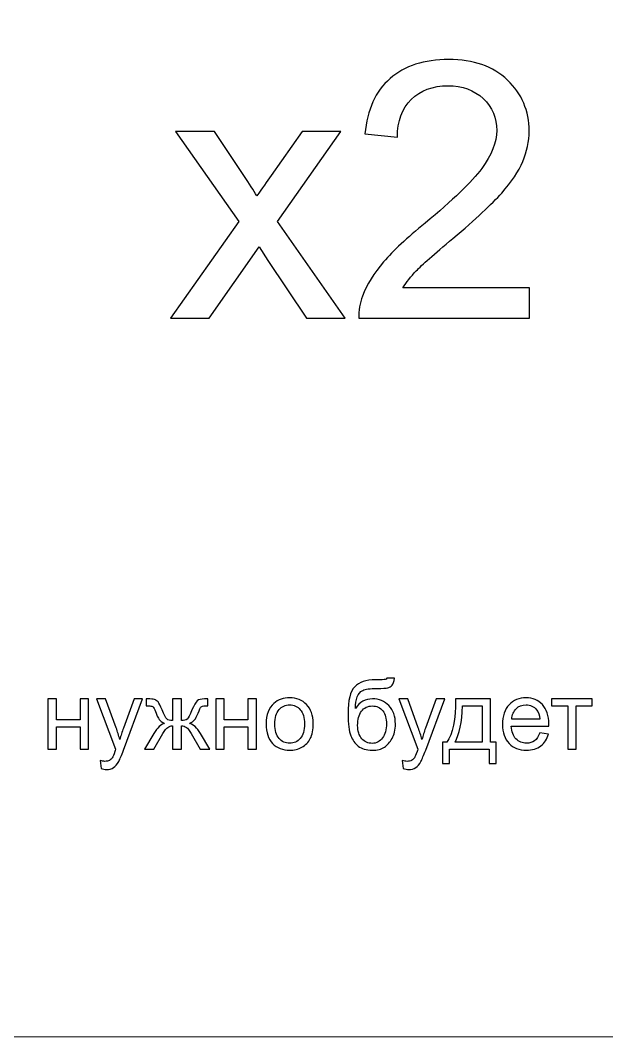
# Model space of a CAD drawing. Header units: centimetres. Extents: x -343 to 358, y -257 to 272.
# Drawn here: x -208.63 to -182.7, y 67.24 to 112.24 of the extents above; entities that cross this region are included whole.
import ezdxf

# ---------------------------------------------------------------- set-up
doc = ezdxf.new("R2010")
doc.units = ezdxf.units.CM
doc.header["$MEASUREMENT"] = 0
doc.layers.add('layer 1', color=7, linetype='Continuous')

msp = doc.modelspace()

# ---------------------------------------------------------------- linework, layer by layer
at = {"layer": 'layer 1', "color": 253, "lineweight": 20}
msp.add_open_spline([(-336.15246, 268.74795), (-336.15246, 268.74795), (-58.05242, 268.74795), (-58.05242, 268.74795), (-58.05242, 268.74795), (-54.20242, 268.74795), (-51.05242, 265.59795), (-51.05242, 261.74795), (-51.05242, 261.74795), (-51.05242, 261.74795), (-51.05242, 74.24125), (-51.05242, 74.24125), (-51.05242, 74.24125), (-51.05242, 70.39125), (-54.20242, 67.24125), (-58.05242, 67.24125), (-58.05242, 67.24125), (-58.05242, 67.24125), (-336.15246, 67.24125), (-336.15246, 67.24125), (-336.15246, 67.24125), (-340.00246, 67.24125), (-343.15246, 70.39125), (-343.15246, 74.24125), (-343.15246, 74.24125), (-343.15246, 74.24125), (-343.15246, 261.74795), (-343.15246, 261.74795), (-343.15246, 261.74795), (-343.15246, 265.59795), (-340.00246, 268.74795), (-336.15246, 268.74795)], degree=3, knots=[0, 0, 0, 0, 0.11111111, 0.11111111, 0.11111111, 0.11111111, 0.22222222, 0.22222222, 0.22222222, 0.22222222, 0.33333333, 0.33333333, 0.33333333, 0.33333333, 0.44444444, 0.44444444, 0.44444444, 0.44444444, 0.55555556, 0.55555556, 0.55555556, 0.55555556, 0.66666667, 0.66666667, 0.66666667, 0.66666667, 0.77777778, 0.77777778, 0.77777778, 0.77777778, 1, 1, 1, 1], dxfattribs=at)
at = {"layer": 'layer 1', "color": 230, "lineweight": 100}
msp.add_open_spline([(-195.80346, 152.90325), (-195.80346, 152.90325), (-192.3215, 150.55463), (-192.3215, 150.55463), (-192.3215, 150.55463), (-192.3215, 150.55463), (-232.54116, 90.92653), (-232.54116, 90.92653), (-232.54116, 90.92653), (-232.54116, 90.92653), (-236.02312, 93.27514), (-236.02312, 93.27514), (-236.02312, 93.27514), (-236.02312, 93.27514), (-195.80346, 152.90325), (-195.80346, 152.90325)], degree=3, knots=[0, 0, 0, 0, 0.2, 0.2, 0.2, 0.2, 0.4, 0.4, 0.4, 0.4, 0.6, 0.6, 0.6, 0.6, 1, 1, 1, 1], dxfattribs=at)
at = {"layer": 'layer 1', "color": 242}
for points, knots in [([(-186.11156, 100.38994), (-186.11156, 100.38994), (-186.11156, 99.05188), (-186.11156, 99.05188), (-186.11156, 99.05188), (-186.11156, 99.05188), (-193.66206, 99.05188), (-193.66206, 99.05188), (-193.66206, 99.05188), (-193.67268, 99.38905), (-193.61693, 99.71295), (-193.49746, 100.02622), (-193.49746, 100.02622), (-193.30365, 100.53862), (-192.99303, 101.0457), (-192.56559, 101.54216), (-192.56559, 101.54216), (-192.13815, 102.03863), (-191.52753, 102.61208), (-190.73372, 103.26253), (-190.73372, 103.26253), (-189.4992, 104.27935), (-188.66025, 105.08378), (-188.2222, 105.67848), (-188.2222, 105.67848), (-187.78149, 106.27317), (-187.56113, 106.83601), (-187.56113, 107.36698), (-187.56113, 107.36698), (-187.56113, 107.92186), (-187.76025, 108.38912), (-188.15848, 108.77142), (-188.15848, 108.77142), (-188.55671, 109.15107), (-189.07707, 109.34222), (-189.7169, 109.34222), (-189.7169, 109.34222), (-190.39389, 109.34222), (-190.93549, 109.14045), (-191.34169, 108.73691), (-191.34169, 108.73691), (-191.74789, 108.33602), (-191.95231, 107.77849), (-191.95762, 107.06433), (-191.95762, 107.06433), (-191.95762, 107.06433), (-193.39126, 107.20769), (-193.39126, 107.20769), (-193.39126, 107.20769), (-193.29303, 108.28027), (-192.92135, 109.09797), (-192.27886, 109.66081), (-192.27886, 109.66081), (-191.63373, 110.22364), (-190.77089, 110.50506), (-189.68504, 110.50506), (-189.68504, 110.50506), (-188.59123, 110.50506), (-187.72308, 110.2024), (-187.08591, 109.59443), (-187.08591, 109.59443), (-186.44608, 108.98647), (-186.12749, 108.23248), (-186.12749, 107.33513), (-186.12749, 107.33513), (-186.12749, 106.87849), (-186.22041, 106.42981), (-186.40891, 105.9891), (-186.40891, 105.9891), (-186.59475, 105.54573), (-186.90537, 105.08113), (-187.33812, 104.59263), (-187.33812, 104.59263), (-187.77352, 104.10678), (-188.493, 103.4351), (-189.49654, 102.58553), (-189.49654, 102.58553), (-190.33814, 101.87933), (-190.87974, 101.40145), (-191.11868, 101.14924), (-191.11868, 101.14924), (-191.35762, 100.89703), (-191.55408, 100.64481), (-191.71072, 100.38994), (-191.71072, 100.38994), (-191.71072, 100.38994), (-186.11156, 100.38994), (-186.11156, 100.38994)], [0, 0, 0, 0, 0.04347826, 0.04347826, 0.04347826, 0.04347826, 0.08695652, 0.08695652, 0.08695652, 0.08695652, 0.13043478, 0.13043478, 0.13043478, 0.13043478, 0.17391304, 0.17391304, 0.17391304, 0.17391304, 0.2173913, 0.2173913, 0.2173913, 0.2173913, 0.26086957, 0.26086957, 0.26086957, 0.26086957, 0.30434783, 0.30434783, 0.30434783, 0.30434783, 0.34782609, 0.34782609, 0.34782609, 0.34782609, 0.39130435, 0.39130435, 0.39130435, 0.39130435, 0.43478261, 0.43478261, 0.43478261, 0.43478261, 0.47826087, 0.47826087, 0.47826087, 0.47826087, 0.52173913, 0.52173913, 0.52173913, 0.52173913, 0.56521739, 0.56521739, 0.56521739, 0.56521739, 0.60869565, 0.60869565, 0.60869565, 0.60869565, 0.65217391, 0.65217391, 0.65217391, 0.65217391, 0.69565217, 0.69565217, 0.69565217, 0.69565217, 0.73913043, 0.73913043, 0.73913043, 0.73913043, 0.7826087, 0.7826087, 0.7826087, 0.7826087, 0.82608696, 0.82608696, 0.82608696, 0.82608696, 0.86956522, 0.86956522, 0.86956522, 0.86956522, 0.91304348, 0.91304348, 0.91304348, 0.91304348, 1, 1, 1, 1]), ([(-201.99309, 99.05188), (-201.99309, 99.05188), (-198.97449, 103.33421), (-198.97449, 103.33421), (-198.97449, 103.33421), (-198.97449, 103.33421), (-201.77008, 107.3192), (-201.77008, 107.3192), (-201.77008, 107.3192), (-201.77008, 107.3192), (-200.04706, 107.3192), (-200.04706, 107.3192), (-200.04706, 107.3192), (-200.04706, 107.3192), (-198.74086, 105.36786), (-198.74086, 105.36786), (-198.74086, 105.36786), (-198.49926, 105.00148), (-198.30811, 104.70413), (-198.17271, 104.4705), (-198.17271, 104.4705), (-197.93643, 104.80236), (-197.72669, 105.10237), (-197.53819, 105.37051), (-197.53819, 105.37051), (-197.53819, 105.37051), (-196.16296, 107.3192), (-196.16296, 107.3192), (-196.16296, 107.3192), (-196.16296, 107.3192), (-194.45056, 107.3192), (-194.45056, 107.3192), (-194.45056, 107.3192), (-194.45056, 107.3192), (-197.26209, 103.33421), (-197.26209, 103.33421), (-197.26209, 103.33421), (-197.26209, 103.33421), (-194.26737, 99.05188), (-194.26737, 99.05188), (-194.26737, 99.05188), (-194.26737, 99.05188), (-195.97181, 99.05188), (-195.97181, 99.05188), (-195.97181, 99.05188), (-195.97181, 99.05188), (-197.68156, 101.60057), (-197.68156, 101.60057), (-197.68156, 101.60057), (-197.68156, 101.60057), (-198.07183, 102.21385), (-198.07183, 102.21385), (-198.07183, 102.21385), (-198.07183, 102.21385), (-200.28069, 99.05188), (-200.28069, 99.05188), (-200.28069, 99.05188), (-200.28069, 99.05188), (-201.99309, 99.05188), (-201.99309, 99.05188)], [0, 0, 0, 0, 0.0625, 0.0625, 0.0625, 0.0625, 0.125, 0.125, 0.125, 0.125, 0.1875, 0.1875, 0.1875, 0.1875, 0.25, 0.25, 0.25, 0.25, 0.3125, 0.3125, 0.3125, 0.3125, 0.375, 0.375, 0.375, 0.375, 0.4375, 0.4375, 0.4375, 0.4375, 0.5, 0.5, 0.5, 0.5, 0.5625, 0.5625, 0.5625, 0.5625, 0.625, 0.625, 0.625, 0.625, 0.6875, 0.6875, 0.6875, 0.6875, 0.75, 0.75, 0.75, 0.75, 0.8125, 0.8125, 0.8125, 0.8125, 0.875, 0.875, 0.875, 0.875, 1, 1, 1, 1]), ([(-192.42342, 83.11432), (-192.42342, 83.11432), (-192.08895, 83.11003), (-192.08895, 83.11003), (-192.08895, 83.11003), (-192.10396, 82.96067), (-192.13755, 82.85632), (-192.18829, 82.79772), (-192.18829, 82.79772), (-192.23904, 82.73912), (-192.30407, 82.70195), (-192.38412, 82.6848), (-192.38412, 82.6848), (-192.46416, 82.66836), (-192.62139, 82.65979), (-192.85509, 82.65979), (-192.85509, 82.65979), (-193.16526, 82.65979), (-193.37681, 82.62977), (-193.48973, 82.56974), (-193.48973, 82.56974), (-193.60193, 82.5097), (-193.6834, 82.41394), (-193.73272, 82.28244), (-193.73272, 82.28244), (-193.78203, 82.15022), (-193.80919, 81.98084), (-193.8149, 81.77287), (-193.8149, 81.77287), (-193.71985, 81.91437), (-193.60908, 82.02015), (-193.48186, 82.0909), (-193.48186, 82.0909), (-193.35537, 82.16165), (-193.21171, 82.19667), (-193.05306, 82.19667), (-193.05306, 82.19667), (-192.76147, 82.19667), (-192.5199, 82.09662), (-192.32837, 81.89651), (-192.32837, 81.89651), (-192.13755, 81.6964), (-192.04178, 81.42553), (-192.04178, 81.0832), (-192.04178, 81.0832), (-192.04178, 80.82377), (-192.08967, 80.6108), (-192.18615, 80.44499), (-192.18615, 80.44499), (-192.28263, 80.27919), (-192.39698, 80.15054), (-192.5292, 80.05978), (-192.5292, 80.05978), (-192.6607, 79.96902), (-192.8408, 79.92399), (-193.06806, 79.92399), (-193.06806, 79.92399), (-193.3325, 79.92399), (-193.53761, 79.98402), (-193.68412, 80.10481), (-193.68412, 80.10481), (-193.83063, 80.22559), (-193.94283, 80.37996), (-194.02145, 80.56792), (-194.02145, 80.56792), (-194.09935, 80.75588), (-194.13865, 81.08392), (-194.13865, 81.5506), (-194.13865, 81.5506), (-194.13865, 82.13736), (-194.03931, 82.53257), (-193.84135, 82.73626), (-193.84135, 82.73626), (-193.64338, 82.93994), (-193.33821, 83.04143), (-192.92656, 83.04143), (-192.92656, 83.04143), (-192.66999, 83.04143), (-192.52491, 83.04571), (-192.48989, 83.05429), (-192.48989, 83.05429), (-192.45558, 83.06287), (-192.43343, 83.08288), (-192.42342, 83.11432)], [0, 0, 0, 0, 0.04545455, 0.04545455, 0.04545455, 0.04545455, 0.09090909, 0.09090909, 0.09090909, 0.09090909, 0.13636364, 0.13636364, 0.13636364, 0.13636364, 0.18181818, 0.18181818, 0.18181818, 0.18181818, 0.22727273, 0.22727273, 0.22727273, 0.22727273, 0.27272727, 0.27272727, 0.27272727, 0.27272727, 0.31818182, 0.31818182, 0.31818182, 0.31818182, 0.36363636, 0.36363636, 0.36363636, 0.36363636, 0.40909091, 0.40909091, 0.40909091, 0.40909091, 0.45454545, 0.45454545, 0.45454545, 0.45454545, 0.5, 0.5, 0.5, 0.5, 0.54545455, 0.54545455, 0.54545455, 0.54545455, 0.59090909, 0.59090909, 0.59090909, 0.59090909, 0.63636364, 0.63636364, 0.63636364, 0.63636364, 0.68181818, 0.68181818, 0.68181818, 0.68181818, 0.72727273, 0.72727273, 0.72727273, 0.72727273, 0.77272727, 0.77272727, 0.77272727, 0.77272727, 0.81818182, 0.81818182, 0.81818182, 0.81818182, 0.86363636, 0.86363636, 0.86363636, 0.86363636, 0.90909091, 0.90909091, 0.90909091, 0.90909091, 1, 1, 1, 1]), ([(-207.41669, 82.19667), (-207.41669, 82.19667), (-207.03934, 82.19667), (-207.03934, 82.19667), (-207.03934, 82.19667), (-207.03934, 82.19667), (-207.03934, 81.27045), (-207.03934, 81.27045), (-207.03934, 81.27045), (-207.03934, 81.27045), (-205.99304, 81.27045), (-205.99304, 81.27045), (-205.99304, 81.27045), (-205.99304, 81.27045), (-205.99304, 82.19667), (-205.99304, 82.19667), (-205.99304, 82.19667), (-205.99304, 82.19667), (-205.61569, 82.19667), (-205.61569, 82.19667), (-205.61569, 82.19667), (-205.61569, 82.19667), (-205.61569, 79.97116), (-205.61569, 79.97116), (-205.61569, 79.97116), (-205.61569, 79.97116), (-205.99304, 79.97116), (-205.99304, 79.97116), (-205.99304, 79.97116), (-205.99304, 79.97116), (-205.99304, 80.95742), (-205.99304, 80.95742), (-205.99304, 80.95742), (-205.99304, 80.95742), (-207.03934, 80.95742), (-207.03934, 80.95742), (-207.03934, 80.95742), (-207.03934, 80.95742), (-207.03934, 79.97116), (-207.03934, 79.97116), (-207.03934, 79.97116), (-207.03934, 79.97116), (-207.41669, 79.97116), (-207.41669, 79.97116), (-207.41669, 79.97116), (-207.41669, 79.97116), (-207.41669, 82.19667), (-207.41669, 82.19667)], [0, 0, 0, 0, 0.07692308, 0.07692308, 0.07692308, 0.07692308, 0.15384615, 0.15384615, 0.15384615, 0.15384615, 0.23076923, 0.23076923, 0.23076923, 0.23076923, 0.30769231, 0.30769231, 0.30769231, 0.30769231, 0.38461538, 0.38461538, 0.38461538, 0.38461538, 0.46153846, 0.46153846, 0.46153846, 0.46153846, 0.53846154, 0.53846154, 0.53846154, 0.53846154, 0.61538462, 0.61538462, 0.61538462, 0.61538462, 0.69230769, 0.69230769, 0.69230769, 0.69230769, 0.76923077, 0.76923077, 0.76923077, 0.76923077, 0.84615385, 0.84615385, 0.84615385, 0.84615385, 1, 1, 1, 1]), ([(-205.06611, 79.11569), (-205.06611, 79.11569), (-205.10899, 79.46445), (-205.10899, 79.46445), (-205.10899, 79.46445), (-205.02609, 79.4423), (-204.95462, 79.43086), (-204.89316, 79.43086), (-204.89316, 79.43086), (-204.80882, 79.43086), (-204.74164, 79.44516), (-204.69162, 79.47303), (-204.69162, 79.47303), (-204.64087, 79.5009), (-204.59942, 79.54021), (-204.56726, 79.59024), (-204.56726, 79.59024), (-204.54368, 79.62811), (-204.50509, 79.72174), (-204.4522, 79.87182), (-204.4522, 79.87182), (-204.44505, 79.89255), (-204.43433, 79.92328), (-204.41861, 79.96401), (-204.41861, 79.96401), (-204.41861, 79.96401), (-205.26336, 82.19667), (-205.26336, 82.19667), (-205.26336, 82.19667), (-205.26336, 82.19667), (-204.86028, 82.19667), (-204.86028, 82.19667), (-204.86028, 82.19667), (-204.86028, 82.19667), (-204.39574, 80.91168), (-204.39574, 80.91168), (-204.39574, 80.91168), (-204.33499, 80.74945), (-204.28139, 80.57792), (-204.23351, 80.39782), (-204.23351, 80.39782), (-204.18991, 80.5672), (-204.13845, 80.73444), (-204.07842, 80.89881), (-204.07842, 80.89881), (-204.07842, 80.89881), (-203.60387, 82.19667), (-203.60387, 82.19667), (-203.60387, 82.19667), (-203.60387, 82.19667), (-203.22724, 82.19667), (-203.22724, 82.19667), (-203.22724, 82.19667), (-203.22724, 82.19667), (-204.06842, 79.93257), (-204.06842, 79.93257), (-204.06842, 79.93257), (-204.15918, 79.68886), (-204.22993, 79.52163), (-204.28068, 79.42943), (-204.28068, 79.42943), (-204.34786, 79.30579), (-204.42504, 79.21503), (-204.51152, 79.15714), (-204.51152, 79.15714), (-204.59871, 79.09925), (-204.70234, 79.07066), (-204.8224, 79.07066), (-204.8224, 79.07066), (-204.8953, 79.07066), (-204.97677, 79.08567), (-205.06611, 79.11569)], [0, 0, 0, 0, 0.05263158, 0.05263158, 0.05263158, 0.05263158, 0.10526316, 0.10526316, 0.10526316, 0.10526316, 0.15789474, 0.15789474, 0.15789474, 0.15789474, 0.21052632, 0.21052632, 0.21052632, 0.21052632, 0.26315789, 0.26315789, 0.26315789, 0.26315789, 0.31578947, 0.31578947, 0.31578947, 0.31578947, 0.36842105, 0.36842105, 0.36842105, 0.36842105, 0.42105263, 0.42105263, 0.42105263, 0.42105263, 0.47368421, 0.47368421, 0.47368421, 0.47368421, 0.52631579, 0.52631579, 0.52631579, 0.52631579, 0.57894737, 0.57894737, 0.57894737, 0.57894737, 0.63157895, 0.63157895, 0.63157895, 0.63157895, 0.68421053, 0.68421053, 0.68421053, 0.68421053, 0.73684211, 0.73684211, 0.73684211, 0.73684211, 0.78947368, 0.78947368, 0.78947368, 0.78947368, 0.84210526, 0.84210526, 0.84210526, 0.84210526, 0.89473684, 0.89473684, 0.89473684, 0.89473684, 1, 1, 1, 1]), ([(-201.51058, 82.19667), (-201.51058, 82.19667), (-201.51058, 81.23614), (-201.51058, 81.23614), (-201.51058, 81.23614), (-201.38908, 81.23614), (-201.30332, 81.25901), (-201.25401, 81.30404), (-201.25401, 81.30404), (-201.2047, 81.34978), (-201.13394, 81.48342), (-201.04246, 81.7064), (-201.04246, 81.7064), (-200.9567, 81.91795), (-200.8788, 82.05231), (-200.80876, 82.11091), (-200.80876, 82.11091), (-200.74015, 82.16809), (-200.63152, 82.19667), (-200.48216, 82.19667), (-200.48216, 82.19667), (-200.48216, 82.19667), (-200.34422, 82.19667), (-200.34422, 82.19667), (-200.34422, 82.19667), (-200.34422, 82.19667), (-200.34422, 81.88579), (-200.34422, 81.88579), (-200.34422, 81.88579), (-200.34422, 81.88579), (-200.44642, 81.88793), (-200.44642, 81.88793), (-200.44642, 81.88793), (-200.54719, 81.88793), (-200.6108, 81.87292), (-200.63867, 81.84362), (-200.63867, 81.84362), (-200.66797, 81.81289), (-200.713, 81.72141), (-200.77303, 81.56918), (-200.77303, 81.56918), (-200.82877, 81.42339), (-200.88023, 81.32333), (-200.9274, 81.26687), (-200.9274, 81.26687), (-200.97457, 81.21113), (-201.0489, 81.16039), (-201.14895, 81.11393), (-201.14895, 81.11393), (-200.986, 81.07034), (-200.82735, 80.91954), (-200.67226, 80.66083), (-200.67226, 80.66083), (-200.67226, 80.66083), (-200.25846, 79.97116), (-200.25846, 79.97116), (-200.25846, 79.97116), (-200.25846, 79.97116), (-200.67297, 79.97116), (-200.67297, 79.97116), (-200.67297, 79.97116), (-200.67297, 79.97116), (-201.07605, 80.66011), (-201.07605, 80.66011), (-201.07605, 80.66011), (-201.15824, 80.80019), (-201.23043, 80.89167), (-201.29117, 80.93526), (-201.29117, 80.93526), (-201.35264, 80.97886), (-201.42553, 81.0003), (-201.51058, 81.0003), (-201.51058, 81.0003), (-201.51058, 81.0003), (-201.51058, 79.97116), (-201.51058, 79.97116), (-201.51058, 79.97116), (-201.51058, 79.97116), (-201.89651, 79.97116), (-201.89651, 79.97116), (-201.89651, 79.97116), (-201.89651, 79.97116), (-201.89651, 81.0003), (-201.89651, 81.0003), (-201.89651, 81.0003), (-201.98012, 81.0003), (-202.05231, 80.97886), (-202.11305, 80.93598), (-202.11305, 80.93598), (-202.17452, 80.8931), (-202.24599, 80.8009), (-202.32746, 80.6594), (-202.32746, 80.6594), (-202.32746, 80.6594), (-202.73411, 79.97116), (-202.73411, 79.97116), (-202.73411, 79.97116), (-202.73411, 79.97116), (-203.14863, 79.97116), (-203.14863, 79.97116), (-203.14863, 79.97116), (-203.14863, 79.97116), (-202.73626, 80.66083), (-202.73626, 80.66083), (-202.73626, 80.66083), (-202.57974, 80.91954), (-202.41965, 81.07034), (-202.25671, 81.11393), (-202.25671, 81.11393), (-202.3682, 81.16539), (-202.44681, 81.22185), (-202.49112, 81.2826), (-202.49112, 81.2826), (-202.53615, 81.34335), (-202.60261, 81.48843), (-202.69195, 81.71784), (-202.69195, 81.71784), (-202.72268, 81.79502), (-202.75555, 81.84219), (-202.79057, 81.85934), (-202.79057, 81.85934), (-202.82702, 81.87721), (-202.88062, 81.88579), (-202.95209, 81.88579), (-202.95209, 81.88579), (-202.96996, 81.88579), (-203.00712, 81.88507), (-203.06286, 81.88364), (-203.06286, 81.88364), (-203.06286, 81.88364), (-203.06286, 82.19667), (-203.06286, 82.19667), (-203.06286, 82.19667), (-203.06286, 82.19667), (-203.01069, 82.19667), (-203.01069, 82.19667), (-203.01069, 82.19667), (-202.8649, 82.19667), (-202.7627, 82.1881), (-202.70338, 82.17023), (-202.70338, 82.17023), (-202.64406, 82.15308), (-202.59118, 82.11591), (-202.54401, 82.05945), (-202.54401, 82.05945), (-202.49755, 82.003), (-202.4368, 81.88579), (-202.36248, 81.7064), (-202.36248, 81.7064), (-202.27171, 81.487), (-202.20168, 81.35407), (-202.15308, 81.3069), (-202.15308, 81.3069), (-202.10448, 81.25973), (-202.01872, 81.23614), (-201.89651, 81.23614), (-201.89651, 81.23614), (-201.89651, 81.23614), (-201.89651, 82.19667), (-201.89651, 82.19667), (-201.89651, 82.19667), (-201.89651, 82.19667), (-201.51058, 82.19667), (-201.51058, 82.19667)], [0, 0, 0, 0, 0.02380952, 0.02380952, 0.02380952, 0.02380952, 0.04761905, 0.04761905, 0.04761905, 0.04761905, 0.07142857, 0.07142857, 0.07142857, 0.07142857, 0.0952381, 0.0952381, 0.0952381, 0.0952381, 0.11904762, 0.11904762, 0.11904762, 0.11904762, 0.14285714, 0.14285714, 0.14285714, 0.14285714, 0.16666667, 0.16666667, 0.16666667, 0.16666667, 0.19047619, 0.19047619, 0.19047619, 0.19047619, 0.21428571, 0.21428571, 0.21428571, 0.21428571, 0.23809524, 0.23809524, 0.23809524, 0.23809524, 0.26190476, 0.26190476, 0.26190476, 0.26190476, 0.28571429, 0.28571429, 0.28571429, 0.28571429, 0.30952381, 0.30952381, 0.30952381, 0.30952381, 0.33333333, 0.33333333, 0.33333333, 0.33333333, 0.35714286, 0.35714286, 0.35714286, 0.35714286, 0.38095238, 0.38095238, 0.38095238, 0.38095238, 0.4047619, 0.4047619, 0.4047619, 0.4047619, 0.42857143, 0.42857143, 0.42857143, 0.42857143, 0.45238095, 0.45238095, 0.45238095, 0.45238095, 0.47619048, 0.47619048, 0.47619048, 0.47619048, 0.5, 0.5, 0.5, 0.5, 0.52380952, 0.52380952, 0.52380952, 0.52380952, 0.54761905, 0.54761905, 0.54761905, 0.54761905, 0.57142857, 0.57142857, 0.57142857, 0.57142857, 0.5952381, 0.5952381, 0.5952381, 0.5952381, 0.61904762, 0.61904762, 0.61904762, 0.61904762, 0.64285714, 0.64285714, 0.64285714, 0.64285714, 0.66666667, 0.66666667, 0.66666667, 0.66666667, 0.69047619, 0.69047619, 0.69047619, 0.69047619, 0.71428571, 0.71428571, 0.71428571, 0.71428571, 0.73809524, 0.73809524, 0.73809524, 0.73809524, 0.76190476, 0.76190476, 0.76190476, 0.76190476, 0.78571429, 0.78571429, 0.78571429, 0.78571429, 0.80952381, 0.80952381, 0.80952381, 0.80952381, 0.83333333, 0.83333333, 0.83333333, 0.83333333, 0.85714286, 0.85714286, 0.85714286, 0.85714286, 0.88095238, 0.88095238, 0.88095238, 0.88095238, 0.9047619, 0.9047619, 0.9047619, 0.9047619, 0.92857143, 0.92857143, 0.92857143, 0.92857143, 0.95238095, 0.95238095, 0.95238095, 0.95238095, 1, 1, 1, 1]), ([(-199.98831, 82.19667), (-199.98831, 82.19667), (-199.61096, 82.19667), (-199.61096, 82.19667), (-199.61096, 82.19667), (-199.61096, 82.19667), (-199.61096, 81.27045), (-199.61096, 81.27045), (-199.61096, 81.27045), (-199.61096, 81.27045), (-198.56466, 81.27045), (-198.56466, 81.27045), (-198.56466, 81.27045), (-198.56466, 81.27045), (-198.56466, 82.19667), (-198.56466, 82.19667), (-198.56466, 82.19667), (-198.56466, 82.19667), (-198.18731, 82.19667), (-198.18731, 82.19667), (-198.18731, 82.19667), (-198.18731, 82.19667), (-198.18731, 79.97116), (-198.18731, 79.97116), (-198.18731, 79.97116), (-198.18731, 79.97116), (-198.56466, 79.97116), (-198.56466, 79.97116), (-198.56466, 79.97116), (-198.56466, 79.97116), (-198.56466, 80.95742), (-198.56466, 80.95742), (-198.56466, 80.95742), (-198.56466, 80.95742), (-199.61096, 80.95742), (-199.61096, 80.95742), (-199.61096, 80.95742), (-199.61096, 80.95742), (-199.61096, 79.97116), (-199.61096, 79.97116), (-199.61096, 79.97116), (-199.61096, 79.97116), (-199.98831, 79.97116), (-199.98831, 79.97116), (-199.98831, 79.97116), (-199.98831, 79.97116), (-199.98831, 82.19667), (-199.98831, 82.19667)], [0, 0, 0, 0, 0.07692308, 0.07692308, 0.07692308, 0.07692308, 0.15384615, 0.15384615, 0.15384615, 0.15384615, 0.23076923, 0.23076923, 0.23076923, 0.23076923, 0.30769231, 0.30769231, 0.30769231, 0.30769231, 0.38461538, 0.38461538, 0.38461538, 0.38461538, 0.46153846, 0.46153846, 0.46153846, 0.46153846, 0.53846154, 0.53846154, 0.53846154, 0.53846154, 0.61538462, 0.61538462, 0.61538462, 0.61538462, 0.69230769, 0.69230769, 0.69230769, 0.69230769, 0.76923077, 0.76923077, 0.76923077, 0.76923077, 0.84615385, 0.84615385, 0.84615385, 0.84615385, 1, 1, 1, 1]), ([(-197.76208, 81.08392), (-197.76208, 81.49486), (-197.64773, 81.79931), (-197.41832, 81.99728), (-197.41832, 81.99728), (-197.2275, 82.16165), (-196.9938, 82.24384), (-196.71865, 82.24384), (-196.71865, 82.24384), (-196.41348, 82.24384), (-196.16334, 82.14379), (-195.96895, 81.94368), (-195.96895, 81.94368), (-195.77527, 81.74428), (-195.67808, 81.4677), (-195.67808, 81.11536), (-195.67808, 81.11536), (-195.67808, 80.82949), (-195.72096, 80.60508), (-195.80672, 80.44142), (-195.80672, 80.44142), (-195.89248, 80.27776), (-196.01755, 80.15054), (-196.18193, 80.05978), (-196.18193, 80.05978), (-196.34559, 79.96902), (-196.52497, 79.92399), (-196.71865, 79.92399), (-196.71865, 79.92399), (-197.03025, 79.92399), (-197.28182, 80.02333), (-197.47407, 80.22273), (-197.47407, 80.22273), (-197.66632, 80.42212), (-197.76208, 80.70942), (-197.76208, 81.08392)], [0, 0, 0, 0, 0.1, 0.1, 0.1, 0.1, 0.2, 0.2, 0.2, 0.2, 0.3, 0.3, 0.3, 0.3, 0.4, 0.4, 0.4, 0.4, 0.5, 0.5, 0.5, 0.5, 0.6, 0.6, 0.6, 0.6, 0.7, 0.7, 0.7, 0.7, 0.8, 0.8, 0.8, 0.8, 1, 1, 1, 1]), ([(-197.37616, 81.0832), (-197.37616, 80.79876), (-197.31398, 80.58578), (-197.18962, 80.44499), (-197.18962, 80.44499), (-197.06456, 80.30349), (-196.90804, 80.23273), (-196.71865, 80.23273), (-196.71865, 80.23273), (-196.5314, 80.23273), (-196.3756, 80.30349), (-196.25054, 80.44571), (-196.25054, 80.44571), (-196.12618, 80.58793), (-196.064, 80.80448), (-196.064, 81.09535), (-196.064, 81.09535), (-196.064, 81.36979), (-196.1269, 81.57776), (-196.25196, 81.71855), (-196.25196, 81.71855), (-196.37703, 81.86006), (-196.53283, 81.93081), (-196.71865, 81.93081), (-196.71865, 81.93081), (-196.90804, 81.93081), (-197.06456, 81.86077), (-197.18962, 81.71998), (-197.18962, 81.71998), (-197.31398, 81.57919), (-197.37616, 81.36693), (-197.37616, 81.0832)], [0, 0, 0, 0, 0.11111111, 0.11111111, 0.11111111, 0.11111111, 0.22222222, 0.22222222, 0.22222222, 0.22222222, 0.33333333, 0.33333333, 0.33333333, 0.33333333, 0.44444444, 0.44444444, 0.44444444, 0.44444444, 0.55555556, 0.55555556, 0.55555556, 0.55555556, 0.66666667, 0.66666667, 0.66666667, 0.66666667, 0.77777778, 0.77777778, 0.77777778, 0.77777778, 1, 1, 1, 1]), ([(-191.69945, 79.11569), (-191.69945, 79.11569), (-191.74233, 79.46445), (-191.74233, 79.46445), (-191.74233, 79.46445), (-191.65943, 79.4423), (-191.58796, 79.43086), (-191.5265, 79.43086), (-191.5265, 79.43086), (-191.44216, 79.43086), (-191.37498, 79.44516), (-191.32496, 79.47303), (-191.32496, 79.47303), (-191.27421, 79.5009), (-191.23276, 79.54021), (-191.2006, 79.59024), (-191.2006, 79.59024), (-191.17702, 79.62811), (-191.13843, 79.72174), (-191.08554, 79.87182), (-191.08554, 79.87182), (-191.07839, 79.89255), (-191.06767, 79.92328), (-191.05195, 79.96401), (-191.05195, 79.96401), (-191.05195, 79.96401), (-191.8967, 82.19667), (-191.8967, 82.19667), (-191.8967, 82.19667), (-191.8967, 82.19667), (-191.49362, 82.19667), (-191.49362, 82.19667), (-191.49362, 82.19667), (-191.49362, 82.19667), (-191.02908, 80.91168), (-191.02908, 80.91168), (-191.02908, 80.91168), (-190.96833, 80.74945), (-190.91473, 80.57792), (-190.86685, 80.39782), (-190.86685, 80.39782), (-190.82325, 80.5672), (-190.77179, 80.73444), (-190.71176, 80.89881), (-190.71176, 80.89881), (-190.71176, 80.89881), (-190.23721, 82.19667), (-190.23721, 82.19667), (-190.23721, 82.19667), (-190.23721, 82.19667), (-189.86058, 82.19667), (-189.86058, 82.19667), (-189.86058, 82.19667), (-189.86058, 82.19667), (-190.70176, 79.93257), (-190.70176, 79.93257), (-190.70176, 79.93257), (-190.79252, 79.68886), (-190.86327, 79.52163), (-190.91402, 79.42943), (-190.91402, 79.42943), (-190.9812, 79.30579), (-191.05838, 79.21503), (-191.14486, 79.15714), (-191.14486, 79.15714), (-191.23205, 79.09925), (-191.33568, 79.07066), (-191.45574, 79.07066), (-191.45574, 79.07066), (-191.52864, 79.07066), (-191.61011, 79.08567), (-191.69945, 79.11569)], [0, 0, 0, 0, 0.05263158, 0.05263158, 0.05263158, 0.05263158, 0.10526316, 0.10526316, 0.10526316, 0.10526316, 0.15789474, 0.15789474, 0.15789474, 0.15789474, 0.21052632, 0.21052632, 0.21052632, 0.21052632, 0.26315789, 0.26315789, 0.26315789, 0.26315789, 0.31578947, 0.31578947, 0.31578947, 0.31578947, 0.36842105, 0.36842105, 0.36842105, 0.36842105, 0.42105263, 0.42105263, 0.42105263, 0.42105263, 0.47368421, 0.47368421, 0.47368421, 0.47368421, 0.52631579, 0.52631579, 0.52631579, 0.52631579, 0.57894737, 0.57894737, 0.57894737, 0.57894737, 0.63157895, 0.63157895, 0.63157895, 0.63157895, 0.68421053, 0.68421053, 0.68421053, 0.68421053, 0.73684211, 0.73684211, 0.73684211, 0.73684211, 0.78947368, 0.78947368, 0.78947368, 0.78947368, 0.84210526, 0.84210526, 0.84210526, 0.84210526, 0.89473684, 0.89473684, 0.89473684, 0.89473684, 1, 1, 1, 1]), ([(-189.3846, 82.19667), (-189.3846, 82.19667), (-187.83231, 82.19667), (-187.83231, 82.19667), (-187.83231, 82.19667), (-187.83231, 82.19667), (-187.83231, 80.2799), (-187.83231, 80.2799), (-187.83231, 80.2799), (-187.83231, 80.2799), (-187.59218, 80.2799), (-187.59218, 80.2799), (-187.59218, 80.2799), (-187.59218, 80.2799), (-187.59218, 79.34081), (-187.59218, 79.34081), (-187.59218, 79.34081), (-187.59218, 79.34081), (-187.90092, 79.34081), (-187.90092, 79.34081), (-187.90092, 79.34081), (-187.90092, 79.34081), (-187.90092, 79.97116), (-187.90092, 79.97116), (-187.90092, 79.97116), (-187.90092, 79.97116), (-189.65475, 79.97116), (-189.65475, 79.97116), (-189.65475, 79.97116), (-189.65475, 79.97116), (-189.65475, 79.34081), (-189.65475, 79.34081), (-189.65475, 79.34081), (-189.65475, 79.34081), (-189.96349, 79.34081), (-189.96349, 79.34081), (-189.96349, 79.34081), (-189.96349, 79.34081), (-189.96349, 80.2799), (-189.96349, 80.2799), (-189.96349, 80.2799), (-189.96349, 80.2799), (-189.76624, 80.2799), (-189.76624, 80.2799), (-189.76624, 80.2799), (-189.50038, 80.64082), (-189.37316, 81.27974), (-189.3846, 82.19667)], [0, 0, 0, 0, 0.07692308, 0.07692308, 0.07692308, 0.07692308, 0.15384615, 0.15384615, 0.15384615, 0.15384615, 0.23076923, 0.23076923, 0.23076923, 0.23076923, 0.30769231, 0.30769231, 0.30769231, 0.30769231, 0.38461538, 0.38461538, 0.38461538, 0.38461538, 0.46153846, 0.46153846, 0.46153846, 0.46153846, 0.53846154, 0.53846154, 0.53846154, 0.53846154, 0.61538462, 0.61538462, 0.61538462, 0.61538462, 0.69230769, 0.69230769, 0.69230769, 0.69230769, 0.76923077, 0.76923077, 0.76923077, 0.76923077, 0.84615385, 0.84615385, 0.84615385, 0.84615385, 1, 1, 1, 1]), ([(-185.66041, 80.69156), (-185.66041, 80.69156), (-185.27019, 80.6401), (-185.27019, 80.6401), (-185.27019, 80.6401), (-185.33094, 80.41355), (-185.44457, 80.23702), (-185.61038, 80.11195), (-185.61038, 80.11195), (-185.77618, 79.98688), (-185.98773, 79.92399), (-186.24573, 79.92399), (-186.24573, 79.92399), (-186.57019, 79.92399), (-186.82748, 80.02405), (-187.01758, 80.22416), (-187.01758, 80.22416), (-187.20769, 80.42355), (-187.30274, 80.70442), (-187.30274, 81.06534), (-187.30274, 81.06534), (-187.30274, 81.4384), (-187.20697, 81.72856), (-187.01472, 81.93439), (-187.01472, 81.93439), (-186.82248, 82.14093), (-186.57305, 82.24384), (-186.26646, 82.24384), (-186.26646, 82.24384), (-185.96986, 82.24384), (-185.72759, 82.14307), (-185.53963, 81.94082), (-185.53963, 81.94082), (-185.35166, 81.73856), (-185.25733, 81.45412), (-185.25733, 81.08749), (-185.25733, 81.08749), (-185.25733, 81.06534), (-185.25804, 81.03175), (-185.25947, 80.98743), (-185.25947, 80.98743), (-185.25947, 80.98743), (-186.91681, 80.98743), (-186.91681, 80.98743), (-186.91681, 80.98743), (-186.90252, 80.74373), (-186.83391, 80.55648), (-186.70956, 80.42713), (-186.70956, 80.42713), (-186.58592, 80.29777), (-186.43083, 80.23273), (-186.24573, 80.23273), (-186.24573, 80.23273), (-186.1078, 80.23273), (-185.98987, 80.26918), (-185.89268, 80.34208), (-185.89268, 80.34208), (-185.79477, 80.41498), (-185.71758, 80.53147), (-185.66041, 80.69156)], [0, 0, 0, 0, 0.0625, 0.0625, 0.0625, 0.0625, 0.125, 0.125, 0.125, 0.125, 0.1875, 0.1875, 0.1875, 0.1875, 0.25, 0.25, 0.25, 0.25, 0.3125, 0.3125, 0.3125, 0.3125, 0.375, 0.375, 0.375, 0.375, 0.4375, 0.4375, 0.4375, 0.4375, 0.5, 0.5, 0.5, 0.5, 0.5625, 0.5625, 0.5625, 0.5625, 0.625, 0.625, 0.625, 0.625, 0.6875, 0.6875, 0.6875, 0.6875, 0.75, 0.75, 0.75, 0.75, 0.8125, 0.8125, 0.8125, 0.8125, 0.875, 0.875, 0.875, 0.875, 1, 1, 1, 1]), ([(-186.89537, 81.29618), (-186.89537, 81.29618), (-185.65612, 81.29618), (-185.65612, 81.29618), (-185.65612, 81.29618), (-185.67256, 81.48342), (-185.72044, 81.6235), (-185.79834, 81.71712), (-185.79834, 81.71712), (-185.91769, 81.8622), (-186.07349, 81.9351), (-186.26431, 81.9351), (-186.26431, 81.9351), (-186.43726, 81.9351), (-186.58234, 81.87721), (-186.70027, 81.76143), (-186.70027, 81.76143), (-186.81747, 81.64566), (-186.88251, 81.49057), (-186.89537, 81.29618)], [0, 0, 0, 0, 0.16666667, 0.16666667, 0.16666667, 0.16666667, 0.33333333, 0.33333333, 0.33333333, 0.33333333, 0.5, 0.5, 0.5, 0.5, 0.66666667, 0.66666667, 0.66666667, 0.66666667, 1, 1, 1, 1]), ([(-185.13297, 82.19667), (-185.13297, 82.19667), (-183.33197, 82.19667), (-183.33197, 82.19667), (-183.33197, 82.19667), (-183.33197, 82.19667), (-183.33197, 81.88364), (-183.33197, 81.88364), (-183.33197, 81.88364), (-183.33197, 81.88364), (-184.0438, 81.88364), (-184.0438, 81.88364), (-184.0438, 81.88364), (-184.0438, 81.88364), (-184.0438, 79.97116), (-184.0438, 79.97116), (-184.0438, 79.97116), (-184.0438, 79.97116), (-184.42115, 79.97116), (-184.42115, 79.97116), (-184.42115, 79.97116), (-184.42115, 79.97116), (-184.42115, 81.88364), (-184.42115, 81.88364), (-184.42115, 81.88364), (-184.42115, 81.88364), (-185.13297, 81.88364), (-185.13297, 81.88364), (-185.13297, 81.88364), (-185.13297, 81.88364), (-185.13297, 82.19667), (-185.13297, 82.19667)], [0, 0, 0, 0, 0.11111111, 0.11111111, 0.11111111, 0.11111111, 0.22222222, 0.22222222, 0.22222222, 0.22222222, 0.33333333, 0.33333333, 0.33333333, 0.33333333, 0.44444444, 0.44444444, 0.44444444, 0.44444444, 0.55555556, 0.55555556, 0.55555556, 0.55555556, 0.66666667, 0.66666667, 0.66666667, 0.66666667, 0.77777778, 0.77777778, 0.77777778, 0.77777778, 1, 1, 1, 1]), ([(-192.43629, 81.09392), (-192.43629, 81.32476), (-192.49132, 81.51415), (-192.60066, 81.66209), (-192.60066, 81.66209), (-192.71001, 81.81003), (-192.86438, 81.88364), (-193.06378, 81.88364), (-193.06378, 81.88364), (-193.27175, 81.88364), (-193.43184, 81.80574), (-193.54476, 81.64923), (-193.54476, 81.64923), (-193.65767, 81.49343), (-193.71413, 81.28546), (-193.71413, 81.0246), (-193.71413, 81.0246), (-193.71413, 80.76731), (-193.65196, 80.57006), (-193.52689, 80.43356), (-193.52689, 80.43356), (-193.40253, 80.29705), (-193.24816, 80.22844), (-193.06592, 80.22844), (-193.06592, 80.22844), (-192.87867, 80.22844), (-192.72716, 80.30777), (-192.61067, 80.46572), (-192.61067, 80.46572), (-192.49418, 80.62366), (-192.43629, 80.83306), (-192.43629, 81.09392)], [0, 0, 0, 0, 0.11111111, 0.11111111, 0.11111111, 0.11111111, 0.22222222, 0.22222222, 0.22222222, 0.22222222, 0.33333333, 0.33333333, 0.33333333, 0.33333333, 0.44444444, 0.44444444, 0.44444444, 0.44444444, 0.55555556, 0.55555556, 0.55555556, 0.55555556, 0.66666667, 0.66666667, 0.66666667, 0.66666667, 0.77777778, 0.77777778, 0.77777778, 0.77777778, 1, 1, 1, 1]), ([(-189.07157, 81.88364), (-189.09944, 81.1611), (-189.21093, 80.62652), (-189.40604, 80.2799), (-189.40604, 80.2799), (-189.40604, 80.2799), (-188.20967, 80.2799), (-188.20967, 80.2799), (-188.20967, 80.2799), (-188.20967, 80.2799), (-188.20967, 81.88364), (-188.20967, 81.88364), (-188.20967, 81.88364), (-188.20967, 81.88364), (-189.07157, 81.88364), (-189.07157, 81.88364)], [0, 0, 0, 0, 0.2, 0.2, 0.2, 0.2, 0.4, 0.4, 0.4, 0.4, 0.6, 0.6, 0.6, 0.6, 1, 1, 1, 1])]:
    msp.add_open_spline(points, degree=3, knots=knots, dxfattribs=at)

doc.saveas('drawing.dxf')
